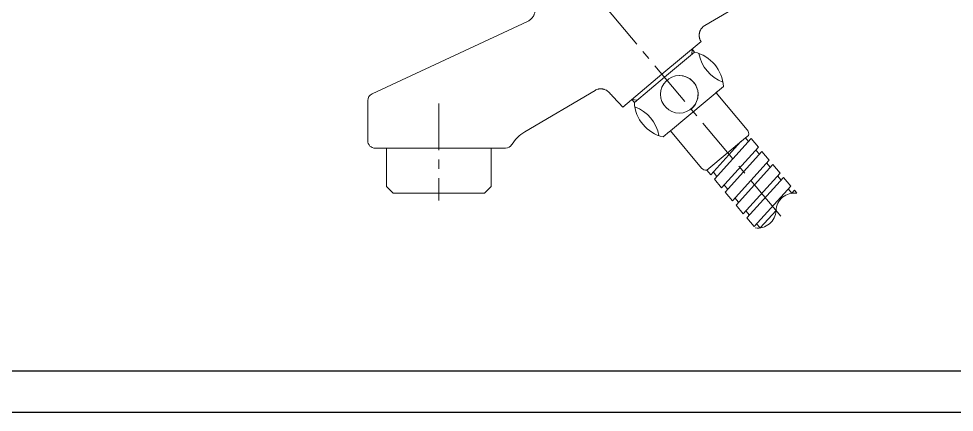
# Model space of a CAD drawing. Header units: millimetres. Extents: x 1435 to 2029, y -1230 to -810.
# Drawn here: x 1633.5 to 1883.6, y -1229.7 to -1124.3 of the extents above; entities that cross this region are included whole.
import ezdxf

# ---------------------------------------------------------------- set-up
doc = ezdxf.new("R2010")
doc.units = ezdxf.units.MM
doc.header["$LTSCALE"] = 10
doc.linetypes.add('CENTER', pattern=[2, 1.25, -0.25, 0.25, -0.25])
doc.layers.get('0').update_dxf_attribs({"color": 2})
for name, color, linetype in [('00_COMPONENTS', 7, 'Continuous'), ('08_ALL_FEATURES', 7, 'Continuous'), ('CL', 1, 'CENTER'), ('D', 2, 'Continuous'), ('DWG', 7, 'Continuous')]:
    doc.layers.add(name, color=color, linetype=linetype)

msp = doc.modelspace()

# ---------------------------------------------------------------- linework, layer by layer
at = {"color": 4}
msp.add_line((2014.90275, -1218.6547), (1465.90275, -1218.6547), dxfattribs=at)
msp.add_lwpolyline([(2028.90275, -1229.6547), (2028.90275, -809.6547), (1434.90275, -809.6547), (1434.90275, -1229.6547)], close=True)
at = {"layer": '00_COMPONENTS', "color": 2, "lineweight": 5}
for p, q in [((1813.51751, -1132.49934), (1813.40697, -1133.94541)), ((1797.41861, -1145.95845), (1798.86137, -1146.10591))]:
    msp.add_line(p, q, dxfattribs=at)
at = {"layer": '00_COMPONENTS', "lineweight": 5}
msp.add_circle((1810.08672, -1144.56984), 5.02287, dxfattribs=at)
at = {"layer": '08_ALL_FEATURES', "color": 1, "linetype": 'CENTER', "lineweight": 5}
msp.add_line((1745.804, -1146.98682), (1745.804, -1172.98682), dxfattribs=at)
at = {"layer": 'CL', "lineweight": 5}
msp.add_line((1837.22381, -1177.21301), (1760.92508, -1085.94955), dxfattribs=at)
at = {"layer": 'D', "lineweight": 5}
for centre, start, end in [((1840.85859, -1175.90908), 82.4761091, 177.3168909), ((1831.02336, -1175.44817), 262.4761091, 357.3168909)]:
    msp.add_arc(centre, 4.92301, start, end, dxfattribs=at)
at = {"layer": 'DWG', "lineweight": 5}
for p, q in [((1853.93906, -1104.27766), (1816.87115, -1126.19741)), ((1727.95876, -1144.44834), (1769.54698, -1125.05544)), ((1815.90425, -1130.44716), (1805.45591, -1139.21436)), ((1814.18219, -1133.29731), (1813.49325, -1132.47022)), ((1806.13417, -1140.02566), (1814.18982, -1133.29093)), ((1805.45591, -1139.21436), (1794.98543, -1148.00013)), ((1806.13417, -1140.02566), (1798.07853, -1146.76039)), ((1807.73173, -1154.33126), (1821.88665, -1142.49738)), ((1787.58337, -1143.51646), (1768.75622, -1154.64971)), ((1820.16044, -1143.94054), (1819.93028, -1144.13296)), ((1828.25913, -1154.09539), (1819.93028, -1144.13296)), ((1726.804, -1156.98682), (1726.804, -1146.26096)), ((1798.08616, -1146.75401), (1797.41861, -1145.95845)), ((1807.50157, -1154.52368), (1805.77536, -1155.96684)), ((1807.50157, -1154.52368), (1807.73173, -1154.33126)), ((1816.06058, -1164.29369), (1807.73173, -1154.33126)), ((1827.79809, -1156.19437), (1817.44084, -1164.8533)), ((1818.51177, -1166.13429), (1826.55551, -1157.2332)), ((1819.46138, -1167.27015), (1829.27877, -1156.40637)), ((1828.5653, -1155.55296), (1827.79809, -1156.19437)), ((1827.79809, -1156.19437), (1828.6017, -1157.15559)), ((1831.22188, -1158.7306), (1829.27877, -1156.40637)), ((1745.804, -1158.98682), (1728.804, -1158.98682)), ((1731.804, -1169.22949), (1731.804, -1158.98682)), ((1760.304, -1158.98682), (1745.804, -1158.98682)), ((1759.804, -1158.98682), (1759.804, -1169.22949)), ((1759.804, -1158.98682), (1759.804, -1168.5554)), ((1763.61492, -1158.98682), (1760.304, -1158.98682)), ((1821.4045, -1169.59438), (1831.22188, -1158.7306)), ((1822.35411, -1170.73024), (1832.17149, -1159.86646)), ((1830.54482, -1159.47982), (1831.49443, -1160.61568)), ((1834.11461, -1162.19069), (1832.17149, -1159.86646)), ((1824.29723, -1173.05447), (1834.11461, -1162.19069)), ((1833.4156, -1162.91366), (1834.38716, -1164.07577)), ((1818.51177, -1166.13429), (1817.44084, -1164.8533)), ((1819.18883, -1165.38506), (1820.13844, -1166.52092)), ((1825.24683, -1174.19033), (1835.06422, -1163.32655)), ((1837.00734, -1165.65078), (1835.06422, -1163.32655)), ((1821.4045, -1169.59438), (1819.46138, -1167.27015)), ((1827.18995, -1176.51456), (1837.00734, -1165.65078)), ((1828.13956, -1177.65042), (1837.95694, -1166.78664)), ((1836.30832, -1166.37375), (1837.27988, -1167.53587)), ((1839.90006, -1169.11087), (1837.95694, -1166.78664)), ((1822.08156, -1168.84515), (1823.03117, -1169.98101)), ((1830.08268, -1179.97465), (1839.90006, -1169.11087)), ((1839.20105, -1169.83384), (1840.17261, -1170.99596)), ((1840.13296, -1171.03984), (1840.84967, -1170.24673)), ((1841.50321, -1171.02845), (1840.84967, -1170.24673)), ((1733.97136, -1170.98682), (1733.56132, -1170.98682)), ((1741.27152, -1170.98682), (1733.97136, -1170.98682)), ((1741.27152, -1170.98682), (1757.63664, -1170.98682)), ((1758.04668, -1170.98682), (1757.63663, -1170.98682)), ((1824.29723, -1173.05447), (1822.35411, -1170.73024)), ((1824.95233, -1172.27899), (1825.92389, -1173.4411)), ((1827.18995, -1176.51456), (1825.24683, -1174.19033)), ((1827.84506, -1175.73908), (1828.81662, -1176.9012)), ((1830.08268, -1179.97465), (1828.13956, -1177.65042)), ((1831.749, -1180.31741), (1835.94098, -1175.67862)), ((1830.73779, -1179.19917), (1831.68076, -1180.32709))]:
    msp.add_line(p, q, dxfattribs=at)
for centre, radius, start, end in [((1811.9006, -1143.02538), 10, 3.0266024, 76.7663976), ((1825.18897, -1131.91596), 10, 189.8965, 249.8965), ((1810.08672, -1144.56984), 5.02287, 311.2399116, 89.7662757), ((1728.804, -1146.26096), 2, 115, 180), ((1808.06458, -1146.23239), 10, 183.0266024, 256.7663976), ((1794.77621, -1157.34181), 10, 9.8965, 69.8965), ((1773.84626, -1163.25735), 10, 120.5975332, 148.4969256), ((1827.13794, -1155.09184), 1.5, 342.0965, 41.6288653), ((1728.804, -1156.98682), 2, 180, 270), ((1763.61492, -1156.98682), 2, 270, 328.4969256), ((1817.23995, -1163.36682), 1.5, 218.1641347, 277.6965)]:
    msp.add_arc(centre, radius, start, end, dxfattribs=at)
for points, knots in [([(1769.54698, -1125.05544), (1769.66332, -1125.00119), (1769.77559, -1124.94107), (1769.99232, -1124.80951), (1770.09677, -1124.73807), (1770.29786, -1124.5839), (1770.3945, -1124.50117), (1770.51025, -1124.39045), (1770.53316, -1124.36793), (1770.57818, -1124.32244), (1770.64463, -1124.25341), (1770.70789, -1124.18206), (1770.83022, -1124.03631), (1770.9062, -1123.9351), (1771.04705, -1123.72461), (1771.11193, -1123.61533), (1771.18588, -1123.47354), (1771.20034, -1123.44488), (1771.22841, -1123.38724), (1771.26924, -1123.3004), (1771.30628, -1123.21242), (1771.37537, -1123.03497), (1771.45426, -1122.79441), (1771.50689, -1122.54598), (1771.53136, -1122.38819), (1771.53584, -1122.3565), (1771.54392, -1122.29288), (1771.54753, -1122.26101), (1771.55701, -1122.16556), (1771.56156, -1122.10201), (1771.57001, -1121.9116), (1771.56744, -1121.65836), (1771.53751, -1121.4064), (1771.51006, -1121.24932), (1771.50413, -1121.21793), (1771.49138, -1121.15518), (1771.48455, -1121.12378), (1771.46284, -1121.0302), (1771.44673, -1120.96847), (1771.39353, -1120.78525), (1771.30971, -1120.54616), (1771.20051, -1120.31732), (1771.10889, -1120.14961), (1771.07672, -1120.09433), (1771.00911, -1119.98523), (1770.97383, -1119.93164), (1770.93708, -1119.87903)], [0, 0, 0, 0, 0.0625, 0.0625, 0.125, 0.125, 0.1875, 0.1875, 0.203125, 0.203125, 0.21875, 0.25, 0.25, 0.3125, 0.3125, 0.375, 0.375, 0.390625, 0.390625, 0.40625, 0.4375, 0.4375, 0.5, 0.5625, 0.5625, 0.578125, 0.578125, 0.59375, 0.59375, 0.625, 0.625, 0.6875, 0.75, 0.75, 0.765625, 0.765625, 0.78125, 0.78125, 0.8125, 0.8125, 0.875, 0.9375, 0.9375, 0.96875, 0.96875, 1, 1, 1, 1]), ([(1816.87115, -1126.19741), (1816.78288, -1126.24961), (1816.69804, -1126.30587), (1816.535, -1126.42622), (1816.3786, -1126.5544), (1816.23539, -1126.69816), (1816.15012, -1126.79301), (1816.13328, -1126.81224), (1816.10002, -1126.85118), (1816.08362, -1126.8709), (1816.03533, -1126.93048), (1816.00428, -1126.97087), (1815.91448, -1127.094), (1815.80366, -1127.2634), (1815.71043, -1127.44313), (1815.64721, -1127.58186), (1815.62726, -1127.62876), (1815.59903, -1127.70011), (1815.5899, -1127.7241), (1815.5723, -1127.77216), (1815.52993, -1127.89263), (1815.46811, -1128.11232), (1815.43319, -1128.31151), (1815.41456, -1128.46239), (1815.40962, -1128.51293), (1815.40228, -1128.61451), (1815.3999, -1128.66561), (1815.39668, -1128.81931), (1815.39978, -1128.92101), (1815.41614, -1129.12295), (1815.44266, -1129.32341), (1815.48939, -1129.52094), (1815.53223, -1129.66796), (1815.54785, -1129.7169), (1815.58145, -1129.81349), (1815.59943, -1129.86121), (1815.65687, -1130.00268), (1815.74278, -1130.18678), (1815.84725, -1130.3619), (1815.90425, -1130.44716)], [0, 0, 0, 0, 0.0625, 0.0625, 0.125, 0.1875, 0.1875, 0.203125, 0.203125, 0.21875, 0.21875, 0.25, 0.25, 0.3125, 0.375, 0.375, 0.40625, 0.40625, 0.421875, 0.421875, 0.4375, 0.5, 0.5625, 0.5625, 0.59375, 0.59375, 0.625, 0.625, 0.6875, 0.6875, 0.75, 0.8125, 0.8125, 0.84375, 0.84375, 0.875, 0.875, 0.9375, 1, 1, 1, 1]), ([(1791.30444, -1144.05276), (1791.18787, -1143.92775), (1791.06237, -1143.81443), (1790.86132, -1143.66127), (1790.79215, -1143.61303), (1790.64947, -1143.52225), (1790.57592, -1143.47969), (1790.34875, -1143.36094), (1790.19276, -1143.29575), (1789.95224, -1143.21806), (1789.87098, -1143.19554), (1789.74741, -1143.16686), (1789.70595, -1143.15816), (1789.62246, -1143.14247), (1789.5804, -1143.13549), (1789.36901, -1143.10504), (1789.20024, -1143.09537), (1788.94757, -1143.10199), (1788.86343, -1143.10774), (1788.73734, -1143.12173), (1788.69534, -1143.1273), (1788.61136, -1143.14024), (1788.56935, -1143.14763), (1788.3599, -1143.18912), (1788.0352, -1143.28296), (1787.73049, -1143.42946), (1787.58337, -1143.51646)], [0, 0, 0, 0, 0.125, 0.125, 0.1875, 0.1875, 0.25, 0.25, 0.375, 0.375, 0.4375, 0.4375, 0.46875, 0.46875, 0.5, 0.5, 0.625, 0.625, 0.6875, 0.6875, 0.71875, 0.71875, 0.75, 0.75, 0.875, 1, 1, 1, 1]), ([(1794.98543, -1148.00013), (1794.04236, -1146.98882), (1793.09929, -1145.9775), (1791.8723, -1144.66171), (1791.58837, -1144.35723), (1791.30444, -1144.05276)], [0, 0, 0, 0, 0.768598051, 0.768598051, 1, 1, 1, 1]), ([(1733.56132, -1170.98682), (1733.4184, -1170.8439), (1733.27548, -1170.70098), (1732.68971, -1170.1152), (1732.24685, -1169.67235), (1731.804, -1169.22949)], [0, 0, 0, 0, 0.243983955, 0.243983955, 1, 1, 1, 1]), ([(1759.804, -1169.22949), (1759.36114, -1169.67235), (1758.91829, -1170.1152), (1758.33252, -1170.70098), (1758.1896, -1170.8439), (1758.04668, -1170.98682)], [0, 0, 0, 0, 0.756016045, 0.756016045, 1, 1, 1, 1])]:
    msp.add_open_spline(points, degree=3, knots=knots, dxfattribs=at)

doc.saveas('drawing.dxf')
